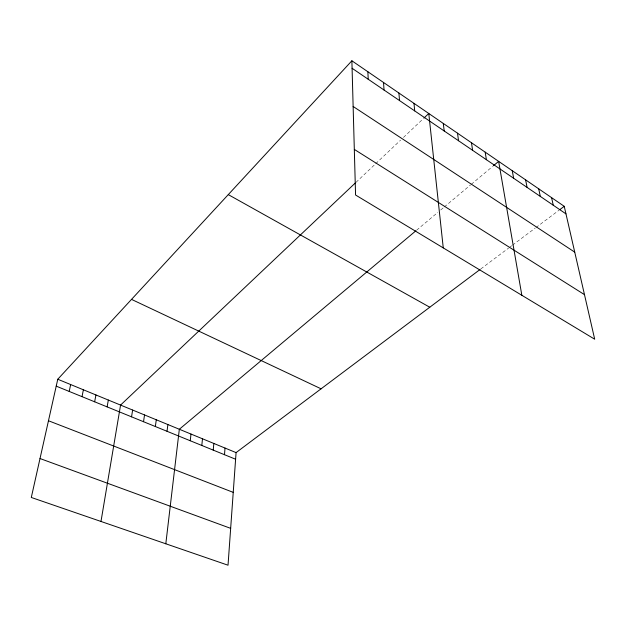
<?xml version="1.0" encoding="UTF-8"?>
<svg xmlns="http://www.w3.org/2000/svg" width="626" height="626" viewBox="0 0 626 626"><rect width="100%" height="100%" fill="white"/><g stroke="black" fill="none" stroke-linecap="round" stroke-linejoin="round"><path stroke-width="0.47" stroke-dasharray="3.13 2.35" d="M355.967 182.377L374.99 164.372M375.686 163.715L400.617 140.13M403.449 137.454L423.176 118.791M416.634 230.172L437.848 212.37M440.704 209.976L443.568 207.574M444.288 206.971L470.564 184.92M471.292 184.318L492.654 166.391M480.799 268.937L508.672 248.021M509.439 247.45L511.732 245.728M512.498 245.149L535.175 228.13M535.942 227.551L558.916 210.313"/><path stroke-width="0.94" d="M480.04 269.509L236.08 452.606L228.028 565.208L31.3 497.467L57.764 379.246L351.882 60.792L564.237 206.322L594.7 339.222L355.568 195.015L351.882 60.792M224.491 454.703L225.024 448.06M213.223 450.11L213.826 443.451M201.815 445.462L202.48 438.779M190.257 440.751L190.985 434.053M165.812 543.791L179.333 429.264L415.891 230.798M167.025 431.283L167.885 424.553M155.35 426.533L156.281 419.78M143.534 421.713L144.528 414.944M131.554 416.83L132.626 410.046M100.989 521.466L120.56 405.085L355.255 183.042M107.116 406.877L108.337 400.053M94.643 401.798L95.942 394.959M82.014 396.649L83.391 389.787M69.204 391.43L70.66 384.552M423.872 118.126L428.779 113.494L443.263 247.896M493.398 165.765L498.64 161.367L521.841 295.284M559.675 209.741L564.237 206.322M40.017 458.537L230.665 528.352M48.468 420.75L233.24 492.372M56.215 386.14L235.611 459.234M57.764 379.246L236.08 452.606M131.515 299.385L321.075 388.816M228.287 194.616L429.788 307.225M354.316 149.395L584.481 294.643M353.134 106.475L574.738 252.145M352.086 68.273L565.967 213.873M551.592 197.659L553.243 205.211M538.72 188.833L540.293 196.392M525.605 179.85L527.092 187.409M512.248 170.695L513.649 178.261M485.181 152.149L486.402 159.708M471.48 142.751L472.599 150.31M457.512 133.181L458.537 140.74M443.278 123.432L444.202 130.983M413.997 103.36L414.694 110.896M398.926 93.031L399.505 100.559M383.55 82.499L384.02 90.011M367.877 71.755L368.213 79.252"/></g></svg>
